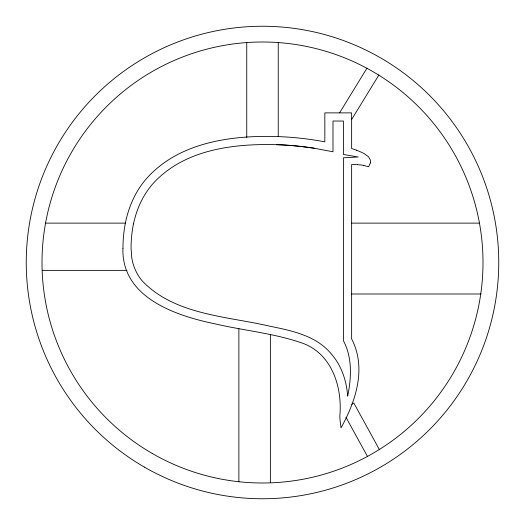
<?xml version="1.0" encoding="UTF-8"?>
<svg xmlns="http://www.w3.org/2000/svg" width="525" height="525" viewBox="0 0 525 525"><rect width="100%" height="100%" fill="white"/><g stroke="black" fill="none" stroke-linecap="round" stroke-linejoin="round"><path stroke-width="0.79" d="M133.514 223.886C135.437 214.758 138.567 205.872 143.082 197.702A82.917 82.917 0 0 1 151.817 184.957C183.31 148.851 235.259 143.102 280.383 144.821A315.912 315.912 0 0 1 314.718 148.332L332.994 151.778L332.994 121.039L343.468 121.039L343.468 154.481L358.148 156.975L343.468 157.815L343.468 340.843C352.459 357.774 351.422 377.921 347.662 396.145C346.841 384.674 343.842 373.242 338.002 363.274A63.053 63.053 0 0 0 330.514 353.03C315.282 335.317 291.368 330.652 269.64 326.15C226.341 316.089 174.175 314.947 141.809 280.468A48.142 48.142 0 0 1 131.736 257.644L131.06 248.345A124.628 124.628 0 0 1 133.455 223.873M370.328 162.888L370.571 161.497A5.243 5.243 0 0 0 370.46 160.145L368.491 156.739L364.12 153.602A61.97 61.97 0 0 0 356.291 150.17M339.623 112.809L366.988 68.125M351.612 119.536L378.978 74.852M351.73 404.257L353.811 403.01L379.424 449.656M45.531 223.125L125.363 223.125M351.586 223.125L479.404 223.125M42.269 270.375L126.998 270.375M351.586 294L481.044 294M357.532 164.66L351.632 164.561L351.632 338.901C366.752 367.867 355.858 401.271 340.994 427.875L340.049 420A86.986 86.986 0 0 1 339.813 416.122C342.608 386.505 331.314 351.914 300.136 342.398C272.646 333.119 243.495 330.494 215.342 323.918C175.882 315.781 121.485 297.78 122.922 248.312M363.727 165.434L368.596 166.786L370.066 163.61A5.572 5.572 0 0 0 370.342 162.888M356.304 150.124L351.632 148.496L351.632 112.875L324.831 112.875L324.831 141.822L318.531 140.7A322.442 322.442 0 0 0 275.796 136.507C229.668 135.292 177.233 142.82 145.464 179.786A90.418 90.418 0 0 0 135.962 193.679C131.047 202.604 127.634 212.303 125.534 222.259A132.746 132.746 0 0 0 122.981 248.312M345.962 417.263L367.631 456.73M278.25 42.328L278.25 136.651M270.375 334.484L270.375 482.685M246.75 42.328L246.75 137.471M238.875 328.755L238.875 481.871M357.532 164.692A43.765 43.765 0 0 1 363.733 165.401M276.314 144.657A315.046 315.046 0 0 1 314.718 148.332M144.375 467.099A236.25 236.25 0 0 0 498.75 262.5A236.25 236.25 0 0 0 144.375 57.901A236.25 236.25 0 0 0 144.375 467.099M152.25 453.456A220.5 220.5 0 0 0 483 262.5A220.5 220.5 0 0 0 152.25 71.544A220.5 220.5 0 0 0 152.25 453.456"/></g></svg>
